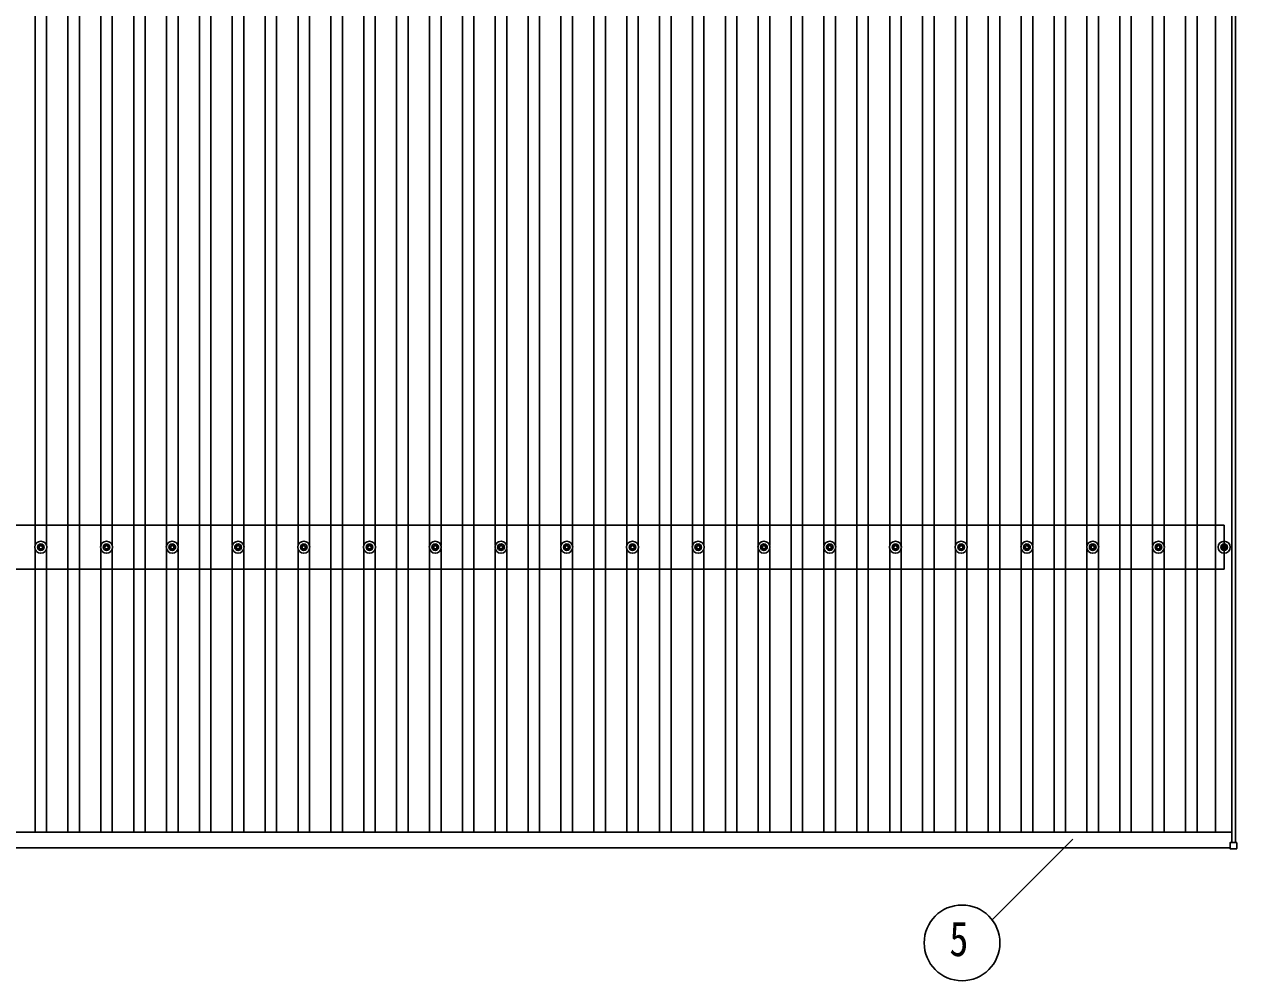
# Model space of a CAD drawing. Units: millimetres, scale not verified. Extents: x -16820 to 16820, y -11880 to 11880.
# Drawn here: x -12954 to -9265, y -1195 to 1714 of the extents above; entities that cross this region are included whole.
import ezdxf
from ezdxf.enums import TextEntityAlignment as Align

# ---------------------------------------------------------------- set-up
doc = ezdxf.new("R2010")
doc.units = ezdxf.units.MM
doc.header["$LTSCALE"] = 50
for name, color, linetype in [('0-5_YKK_13', 4, 'Continuous'), ('0-6_YKK_A1', 4, 'Continuous'), ('0-7_YKK_D', 6, 'Continuous')]:
    doc.layers.add(name, color=color, linetype=linetype)
doc.styles.add('ＭＳ ゴシック', font='')
doc.styles.get('ＭＳ ゴシック').set_extended_font_data('MS Gothic')

msp = doc.modelspace()

# ---------------------------------------------------------------- linework, layer by layer
at = {"layer": '0-5_YKK_13'}
for p, q in [((-12913.42, 125.32), (-12909, 125.32)), ((-12913.42, 121.82), (-12909, 121.82)), ((-12905.17, 133.57), (-12905.17, 129.16)), ((-12905.17, 117.99), (-12905.17, 113.58)), ((-12901.67, 133.57), (-12901.67, 129.16)), ((-12901.67, 117.99), (-12901.67, 113.58)), ((-12897.84, 125.32), (-12893.42, 125.32)), ((-12897.84, 121.82), (-12893.42, 121.82)), ((-12713.42, 125.32), (-12709, 125.32)), ((-12713.42, 121.82), (-12709, 121.82)), ((-12705.17, 133.57), (-12705.17, 129.16)), ((-12705.17, 117.99), (-12705.17, 113.58)), ((-12701.67, 133.57), (-12701.67, 129.16)), ((-12701.67, 117.99), (-12701.67, 113.58)), ((-12697.84, 125.32), (-12693.42, 125.32)), ((-12697.84, 121.82), (-12693.42, 121.82)), ((-12513.42, 125.32), (-12509, 125.32)), ((-12513.42, 121.82), (-12509, 121.82)), ((-12505.17, 133.57), (-12505.17, 129.16)), ((-12505.17, 117.99), (-12505.17, 113.58)), ((-12501.67, 133.57), (-12501.67, 129.16)), ((-12501.67, 117.99), (-12501.67, 113.58)), ((-12497.84, 125.32), (-12493.42, 125.32)), ((-12497.84, 121.82), (-12493.42, 121.82)), ((-12313.42, 125.32), (-12309, 125.32)), ((-12313.42, 121.82), (-12309, 121.82)), ((-12305.17, 133.57), (-12305.17, 129.16)), ((-12305.17, 117.99), (-12305.17, 113.58)), ((-12301.67, 133.57), (-12301.67, 129.16)), ((-12301.67, 117.99), (-12301.67, 113.58)), ((-12297.84, 125.32), (-12293.42, 125.32)), ((-12297.84, 121.82), (-12293.42, 121.82)), ((-12113.42, 125.32), (-12109, 125.32)), ((-12113.42, 121.82), (-12109, 121.82)), ((-12105.17, 133.57), (-12105.17, 129.16)), ((-12105.17, 117.99), (-12105.17, 113.58)), ((-12101.67, 133.57), (-12101.67, 129.16)), ((-12101.67, 117.99), (-12101.67, 113.58)), ((-12097.84, 125.32), (-12093.42, 125.32)), ((-12097.84, 121.82), (-12093.42, 121.82)), ((-11913.42, 125.32), (-11909.01, 125.32)), ((-11913.42, 121.82), (-11909.01, 121.82)), ((-11905.17, 133.57), (-11905.17, 129.16)), ((-11905.17, 117.99), (-11905.17, 113.58)), ((-11901.67, 133.57), (-11901.67, 129.16)), ((-11901.67, 117.99), (-11901.67, 113.58)), ((-11897.84, 125.32), (-11893.43, 125.32)), ((-11897.84, 121.82), (-11893.43, 121.82)), ((-11713.42, 125.32), (-11709.01, 125.32)), ((-11713.42, 121.82), (-11709.01, 121.82)), ((-11705.17, 133.57), (-11705.17, 129.16)), ((-11705.17, 117.99), (-11705.17, 113.58)), ((-11701.67, 133.57), (-11701.67, 129.16)), ((-11701.67, 117.99), (-11701.67, 113.58)), ((-11697.84, 125.32), (-11693.43, 125.32)), ((-11697.84, 121.82), (-11693.43, 121.82)), ((-11513.42, 125.32), (-11509.01, 125.32)), ((-11513.42, 121.82), (-11509.01, 121.82)), ((-11505.17, 133.57), (-11505.17, 129.16)), ((-11505.17, 117.99), (-11505.17, 113.58)), ((-11501.67, 133.57), (-11501.67, 129.16)), ((-11501.67, 117.99), (-11501.67, 113.58)), ((-11497.84, 125.32), (-11493.43, 125.32)), ((-11497.84, 121.82), (-11493.43, 121.82)), ((-11313.42, 125.32), (-11309.01, 125.32)), ((-11313.42, 121.82), (-11309.01, 121.82)), ((-11305.17, 133.57), (-11305.17, 129.16)), ((-11305.17, 117.99), (-11305.17, 113.58)), ((-11301.67, 133.57), (-11301.67, 129.16)), ((-11301.67, 117.99), (-11301.67, 113.58)), ((-11297.84, 125.32), (-11293.43, 125.32)), ((-11297.84, 121.82), (-11293.43, 121.82)), ((-11113.42, 125.32), (-11109.01, 125.32)), ((-11113.42, 121.82), (-11109.01, 121.82)), ((-11105.17, 133.57), (-11105.17, 129.16)), ((-11105.17, 117.99), (-11105.17, 113.58)), ((-11101.67, 133.57), (-11101.67, 129.16)), ((-11101.67, 117.99), (-11101.67, 113.58)), ((-11097.84, 125.32), (-11093.43, 125.32)), ((-11097.84, 121.82), (-11093.43, 121.82)), ((-10913.42, 125.32), (-10909.01, 125.32)), ((-10913.42, 121.82), (-10909.01, 121.82)), ((-10905.17, 133.57), (-10905.17, 129.16)), ((-10905.17, 117.99), (-10905.17, 113.58)), ((-10901.67, 133.57), (-10901.67, 129.16)), ((-10901.67, 117.99), (-10901.67, 113.58)), ((-10897.84, 125.32), (-10893.43, 125.32)), ((-10897.84, 121.82), (-10893.43, 121.82)), ((-10713.42, 125.32), (-10709.01, 125.32)), ((-10713.42, 121.82), (-10709.01, 121.82)), ((-10705.17, 133.57), (-10705.17, 129.16)), ((-10705.17, 117.99), (-10705.17, 113.58)), ((-10701.67, 133.57), (-10701.67, 129.16)), ((-10701.67, 117.99), (-10701.67, 113.58)), ((-10697.84, 125.32), (-10693.43, 125.32)), ((-10697.84, 121.82), (-10693.43, 121.82)), ((-10513.42, 125.32), (-10509.01, 125.32)), ((-10513.42, 121.82), (-10509.01, 121.82)), ((-10505.17, 133.57), (-10505.17, 129.16)), ((-10505.17, 117.99), (-10505.17, 113.58)), ((-10501.67, 133.57), (-10501.67, 129.16)), ((-10501.67, 117.99), (-10501.67, 113.58)), ((-10497.84, 125.32), (-10493.43, 125.32)), ((-10497.84, 121.82), (-10493.43, 121.82)), ((-10313.42, 125.32), (-10309.01, 125.32)), ((-10313.42, 121.82), (-10309.01, 121.82)), ((-10305.17, 133.57), (-10305.17, 129.16)), ((-10305.17, 117.99), (-10305.17, 113.58)), ((-10301.67, 133.57), (-10301.67, 129.16)), ((-10301.67, 117.99), (-10301.67, 113.58)), ((-10297.84, 125.32), (-10293.43, 125.32)), ((-10297.84, 121.82), (-10293.43, 121.82)), ((-10113.42, 125.32), (-10109.01, 125.32)), ((-10113.42, 121.82), (-10109.01, 121.82)), ((-10105.17, 133.57), (-10105.17, 129.16)), ((-10105.17, 117.99), (-10105.17, 113.58)), ((-10101.67, 133.57), (-10101.67, 129.16)), ((-10101.67, 117.99), (-10101.67, 113.58)), ((-10097.84, 125.32), (-10093.43, 125.32)), ((-10097.84, 121.82), (-10093.43, 121.82)), ((-9913.42, 125.32), (-9909.01, 125.32)), ((-9913.42, 121.82), (-9909.01, 121.82)), ((-9905.17, 133.57), (-9905.17, 129.16)), ((-9905.17, 117.99), (-9905.17, 113.58)), ((-9901.67, 133.57), (-9901.67, 129.16)), ((-9901.67, 117.99), (-9901.67, 113.58)), ((-9897.84, 125.32), (-9893.43, 125.32)), ((-9897.84, 121.82), (-9893.43, 121.82)), ((-9713.42, 125.32), (-9709.01, 125.32)), ((-9713.42, 121.82), (-9709.01, 121.82)), ((-9705.17, 133.57), (-9705.17, 129.16)), ((-9705.17, 117.99), (-9705.17, 113.58)), ((-9701.67, 133.57), (-9701.67, 129.16)), ((-9701.67, 117.99), (-9701.67, 113.58)), ((-9697.84, 125.32), (-9693.43, 125.32)), ((-9697.84, 121.82), (-9693.43, 121.82)), ((-9513.42, 125.32), (-9509.01, 125.32)), ((-9513.42, 121.82), (-9509.01, 121.82)), ((-9505.17, 133.57), (-9505.17, 129.16)), ((-9505.17, 117.99), (-9505.17, 113.58)), ((-9501.67, 133.57), (-9501.67, 129.16)), ((-9501.67, 117.99), (-9501.67, 113.58)), ((-9497.84, 125.32), (-9493.43, 125.32)), ((-9497.84, 121.82), (-9493.43, 121.82)), ((-9313.42, 125.32), (-9309, 125.32)), ((-9313.42, 121.82), (-9309, 121.82)), ((-9305.17, 133.57), (-9305.17, 129.16)), ((-9305.17, 117.99), (-9305.17, 113.58)), ((-9301.67, 133.57), (-9301.67, 129.16)), ((-9301.67, 117.99), (-9301.67, 113.58)), ((-9297.84, 125.32), (-9293.42, 125.32)), ((-9297.84, 121.82), (-9293.42, 121.82)), ((-9284.12, -774.32), (-9266.12, -774.32)), ((-9285.12, -793.32), (-9285.12, -775.32)), ((-9266.12, -794.32), (-9284.12, -794.32)), ((-9265.12, -775.32), (-9265.12, -793.32))]:
    msp.add_line(p, q, dxfattribs=at)
for centre, radius in [((-12903.42, 123.57), 18.25), ((-12903.42, 123.57), 10.15), ((-12903.42, 123.57), 5.85), ((-12903.42, 123.57), 5.25), ((-12703.42, 123.57), 18.25), ((-12703.42, 123.57), 10.15), ((-12703.42, 123.57), 5.85), ((-12703.42, 123.57), 5.25), ((-12503.42, 123.57), 18.25), ((-12503.42, 123.57), 10.15), ((-12503.42, 123.57), 5.85), ((-12503.42, 123.57), 5.25), ((-12303.42, 123.57), 18.25), ((-12303.42, 123.57), 10.15), ((-12303.42, 123.57), 5.85), ((-12303.42, 123.57), 5.25), ((-12103.42, 123.57), 18.25), ((-12103.42, 123.57), 10.15), ((-12103.42, 123.57), 5.85), ((-12103.42, 123.57), 5.25), ((-11903.42, 123.57), 18.25), ((-11903.42, 123.57), 10.15), ((-11903.42, 123.57), 5.85), ((-11903.42, 123.57), 5.25), ((-11703.42, 123.57), 18.25), ((-11703.42, 123.57), 10.15), ((-11703.42, 123.57), 5.85), ((-11703.42, 123.57), 5.25), ((-11503.42, 123.57), 18.25), ((-11503.42, 123.57), 10.15), ((-11503.42, 123.57), 5.85), ((-11503.42, 123.57), 5.25), ((-11303.42, 123.57), 18.25), ((-11303.42, 123.57), 10.15), ((-11303.42, 123.57), 5.85), ((-11303.42, 123.57), 5.25), ((-11103.42, 123.57), 18.25), ((-11103.42, 123.57), 10.15), ((-11103.42, 123.57), 5.85), ((-11103.42, 123.57), 5.25), ((-10903.42, 123.57), 18.25), ((-10903.42, 123.57), 10.15), ((-10903.42, 123.57), 5.85), ((-10903.42, 123.57), 5.25), ((-10703.42, 123.57), 18.25), ((-10703.42, 123.57), 10.15), ((-10703.42, 123.57), 5.85), ((-10703.42, 123.57), 5.25), ((-10503.42, 123.57), 18.25), ((-10503.42, 123.57), 10.15), ((-10503.42, 123.57), 5.85), ((-10503.42, 123.57), 5.25), ((-10303.42, 123.57), 18.25), ((-10303.42, 123.57), 10.15), ((-10303.42, 123.57), 5.85), ((-10303.42, 123.57), 5.25), ((-10103.42, 123.57), 18.25), ((-10103.42, 123.57), 10.15), ((-10103.42, 123.57), 5.85), ((-10103.42, 123.57), 5.25), ((-9903.42, 123.57), 18.25), ((-9903.42, 123.57), 10.15), ((-9903.42, 123.57), 5.85), ((-9903.42, 123.57), 5.25), ((-9703.42, 123.57), 18.25), ((-9703.42, 123.57), 10.15), ((-9703.42, 123.57), 5.85), ((-9703.42, 123.57), 5.25), ((-9503.42, 123.57), 18.25), ((-9503.42, 123.57), 10.15), ((-9503.42, 123.57), 5.85), ((-9503.42, 123.57), 5.25), ((-9303.42, 123.57), 18.25), ((-9303.42, 123.57), 10.15), ((-9303.42, 123.57), 5.85), ((-9303.42, 123.57), 5.25)]:
    msp.add_circle(centre, radius, dxfattribs=at)
for centre, start, end in [((-9284.12, -775.32), 90, 180), ((-9266.12, -775.32), 0, 90), ((-9284.12, -793.32), 180, 270), ((-9266.12, -793.32), 270, 0)]:
    msp.add_arc(centre, 1, start, end, dxfattribs=at)
at = {"layer": '0-6_YKK_A1'}
for p, q in [((-12820.92, -743.03), (-12820.92, 9987.21)), ((-12785.92, -743.03), (-12785.92, 9987.21)), ((-12620.92, -743.03), (-12620.92, 9987.21)), ((-12585.92, -743.03), (-12585.92, 9987.21)), ((-12420.92, -743.03), (-12420.92, 9987.21)), ((-12385.92, -743.03), (-12385.92, 9987.21)), ((-12220.92, -743.03), (-12220.92, 9987.21)), ((-12185.92, -743.03), (-12185.92, 9987.21)), ((-12020.92, -743.03), (-12020.92, 9987.21)), ((-11985.92, -743.03), (-11985.92, 9987.21)), ((-11820.92, -743.03), (-11820.92, 9987.21)), ((-11785.92, -743.03), (-11785.92, 9987.21)), ((-11620.92, -743.03), (-11620.92, 9987.21)), ((-11585.92, -743.03), (-11585.92, 9987.21)), ((-11420.92, -743.03), (-11420.92, 9987.21)), ((-11385.92, -743.03), (-11385.92, 9987.21)), ((-11220.92, -743.03), (-11220.92, 9987.21)), ((-11185.92, -743.03), (-11185.92, 9987.21)), ((-11020.92, -743.03), (-11020.92, 9987.21)), ((-10985.92, -743.03), (-10985.92, 9987.21)), ((-10820.92, -743.03), (-10820.92, 9987.21)), ((-10785.92, -743.03), (-10785.92, 9987.21)), ((-10620.92, -743.03), (-10620.92, 9987.21)), ((-10585.92, -743.03), (-10585.92, 9987.21)), ((-10420.92, -743.03), (-10420.92, 9987.21)), ((-10385.92, -743.03), (-10385.92, 9987.21)), ((-10220.92, -743.03), (-10220.92, 9987.21)), ((-10185.92, -743.03), (-10185.92, 9987.21)), ((-10020.92, -743.03), (-10020.92, 9987.21)), ((-9985.92, -743.03), (-9985.92, 9987.21)), ((-9820.92, -743.03), (-9820.92, 9987.21)), ((-9785.92, -743.03), (-9785.92, 9987.21)), ((-9620.92, -743.03), (-9620.92, 9987.21)), ((-9585.92, -743.03), (-9585.92, 9987.21)), ((-9420.92, -743.03), (-9420.92, 9987.21)), ((-9385.92, -743.03), (-9385.92, 9987.21)), ((-9329.92, -743.03), (-9329.92, 9987.21)), ((-9268.42, -774.32), (-9268.42, 4613.51)), ((-9280.42, -774.32), (-9280.42, 4598.51)), ((-12920.92, 128.75), (-12920.92, 1918.62)), ((-12885.92, 128.75), (-12885.92, 1918.62)), ((-12720.92, 128.75), (-12720.92, 1918.62)), ((-12685.92, 128.75), (-12685.92, 1918.62)), ((-12520.92, 128.75), (-12520.92, 1918.62)), ((-12485.92, 128.75), (-12485.92, 1918.62)), ((-12320.92, 128.75), (-12320.92, 1918.62)), ((-12285.92, 128.75), (-12285.92, 1918.62)), ((-12120.92, 128.75), (-12120.92, 1918.62)), ((-12085.92, 128.75), (-12085.92, 1918.62)), ((-11920.92, 128.75), (-11920.92, 1918.61)), ((-11885.92, 128.75), (-11885.92, 1918.63)), ((-11720.92, 128.75), (-11720.92, 1918.61)), ((-11685.92, 128.75), (-11685.92, 1918.63)), ((-11520.92, 128.75), (-11520.92, 1918.61)), ((-11485.92, 128.75), (-11485.92, 1918.63)), ((-11320.92, 128.75), (-11320.92, 1918.61)), ((-11285.92, 128.75), (-11285.92, 1918.63)), ((-11120.92, 128.75), (-11120.92, 1918.61)), ((-11085.92, 128.75), (-11085.92, 1918.63)), ((-10920.92, 128.75), (-10920.92, 1918.61)), ((-10885.92, 128.75), (-10885.92, 1918.63)), ((-10720.92, 128.75), (-10720.92, 1918.61)), ((-10685.92, 128.75), (-10685.92, 1918.63)), ((-10520.92, 128.75), (-10520.92, 1918.61)), ((-10485.92, 128.75), (-10485.92, 1918.63)), ((-10320.92, 128.75), (-10320.92, 1918.61)), ((-10285.92, 128.75), (-10285.92, 1918.63)), ((-10120.92, 128.75), (-10120.92, 1918.61)), ((-10085.92, 128.75), (-10085.92, 1918.63)), ((-9920.92, 128.75), (-9920.92, 1918.61)), ((-9885.92, 128.75), (-9885.92, 1918.63)), ((-9720.92, 128.75), (-9720.92, 1918.61)), ((-9685.92, 128.75), (-9685.92, 1918.63)), ((-9520.92, 128.75), (-9520.92, 1918.61)), ((-9485.92, 128.75), (-9485.92, 1918.63)), ((-9303.42, 190.57), (-14703.42, 190.57)), ((-9303.42, 56.57), (-9303.42, 190.57)), ((-12920.92, -743.03), (-12920.92, 118.4)), ((-12885.92, -743.03), (-12885.92, 118.4)), ((-12720.92, -743.03), (-12720.92, 118.4)), ((-12685.92, -743.03), (-12685.92, 118.4)), ((-12520.92, -743.03), (-12520.92, 118.4)), ((-12485.92, -743.03), (-12485.92, 118.4)), ((-12320.92, -743.03), (-12320.92, 118.4)), ((-12285.92, -743.03), (-12285.92, 118.4)), ((-12120.92, -743.03), (-12120.92, 118.4)), ((-12085.92, -743.03), (-12085.92, 118.4)), ((-11920.92, -743.03), (-11920.92, 118.4)), ((-11885.92, -743.03), (-11885.92, 118.4)), ((-11720.92, -743.03), (-11720.92, 118.4)), ((-11685.92, -743.03), (-11685.92, 118.4)), ((-11520.92, -743.03), (-11520.92, 118.4)), ((-11485.92, -743.03), (-11485.92, 118.4)), ((-11320.92, -743.03), (-11320.92, 118.4)), ((-11285.92, -743.03), (-11285.92, 118.4)), ((-11120.92, -743.03), (-11120.92, 118.4)), ((-11085.92, -743.03), (-11085.92, 118.4)), ((-10920.92, -743.03), (-10920.92, 118.4)), ((-10885.92, -743.03), (-10885.92, 118.4)), ((-10720.92, -743.03), (-10720.92, 118.4)), ((-10685.92, -743.03), (-10685.92, 118.4)), ((-10520.92, -743.03), (-10520.92, 118.4)), ((-10485.92, -743.03), (-10485.92, 118.4)), ((-10320.92, -743.03), (-10320.92, 118.4)), ((-10285.92, -743.03), (-10285.92, 118.4)), ((-10120.92, -743.03), (-10120.92, 118.4)), ((-10085.92, -743.03), (-10085.92, 118.4)), ((-9920.92, -743.03), (-9920.92, 118.4)), ((-9885.92, -743.03), (-9885.92, 118.4)), ((-9720.92, -743.03), (-9720.92, 118.4)), ((-9685.92, -743.03), (-9685.92, 118.4)), ((-9520.92, -743.03), (-9520.92, 118.4)), ((-9485.92, -743.03), (-9485.92, 118.4)), ((-9303.42, 56.57), (-14703.42, 56.57)), ((-14726.42, -743.03), (-9280.42, -743.03)), ((-14721.72, -791.02), (-9285.12, -791.02))]:
    msp.add_line(p, q, dxfattribs=at)
at = {"layer": '0-7_YKK_D'}
msp.add_line((-10009.56, -1009.67), (-9764.21, -764.33), dxfattribs=at)
msp.add_circle((-10100.84, -1079.95), 115.2, dxfattribs=at)

# ---------------------------------------------------------------- texts
at = {"layer": '0-7_YKK_D', "style": 'ＭＳ ゴシック', "width": 0.8}
msp.add_text('5', height=105.6, dxfattribs=at).set_placement((-10139.24, -1151.95), align=Align.BOTTOM_LEFT)

doc.saveas('drawing.dxf')
